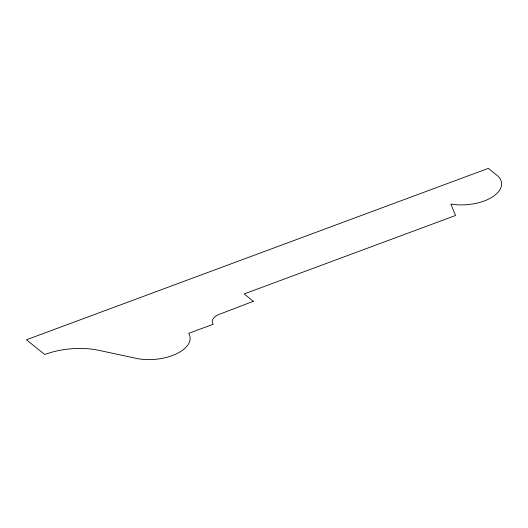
<?xml version="1.0" encoding="UTF-8"?>
<svg xmlns="http://www.w3.org/2000/svg" width="528" height="528" viewBox="0 0 528 528"><rect width="100%" height="100%" fill="white"/><g stroke="black" fill="none" stroke-linecap="round" stroke-linejoin="round"><path stroke-width="0.79" d="M253.341 301.29L221.265 313.586A15.741 7.986 -5.5 0 0 213.253 324.232L188.773 333.32A36.432 18.493 -5.5 0 1 176.372 353.846A36.432 18.493 -5.5 0 1 136.099 358.347L98.967 350.354A54.648 27.733 -5.5 0 0 44.774 354.493L26.4 339.794L488.321 168.373L497.508 175.718A36.3 18.421 -5.5 0 1 487.964 199.412A35.95 18.242 -5.5 0 1 450.859 204.059L455.545 215.497L244.154 293.944L253.341 301.29"/></g></svg>
